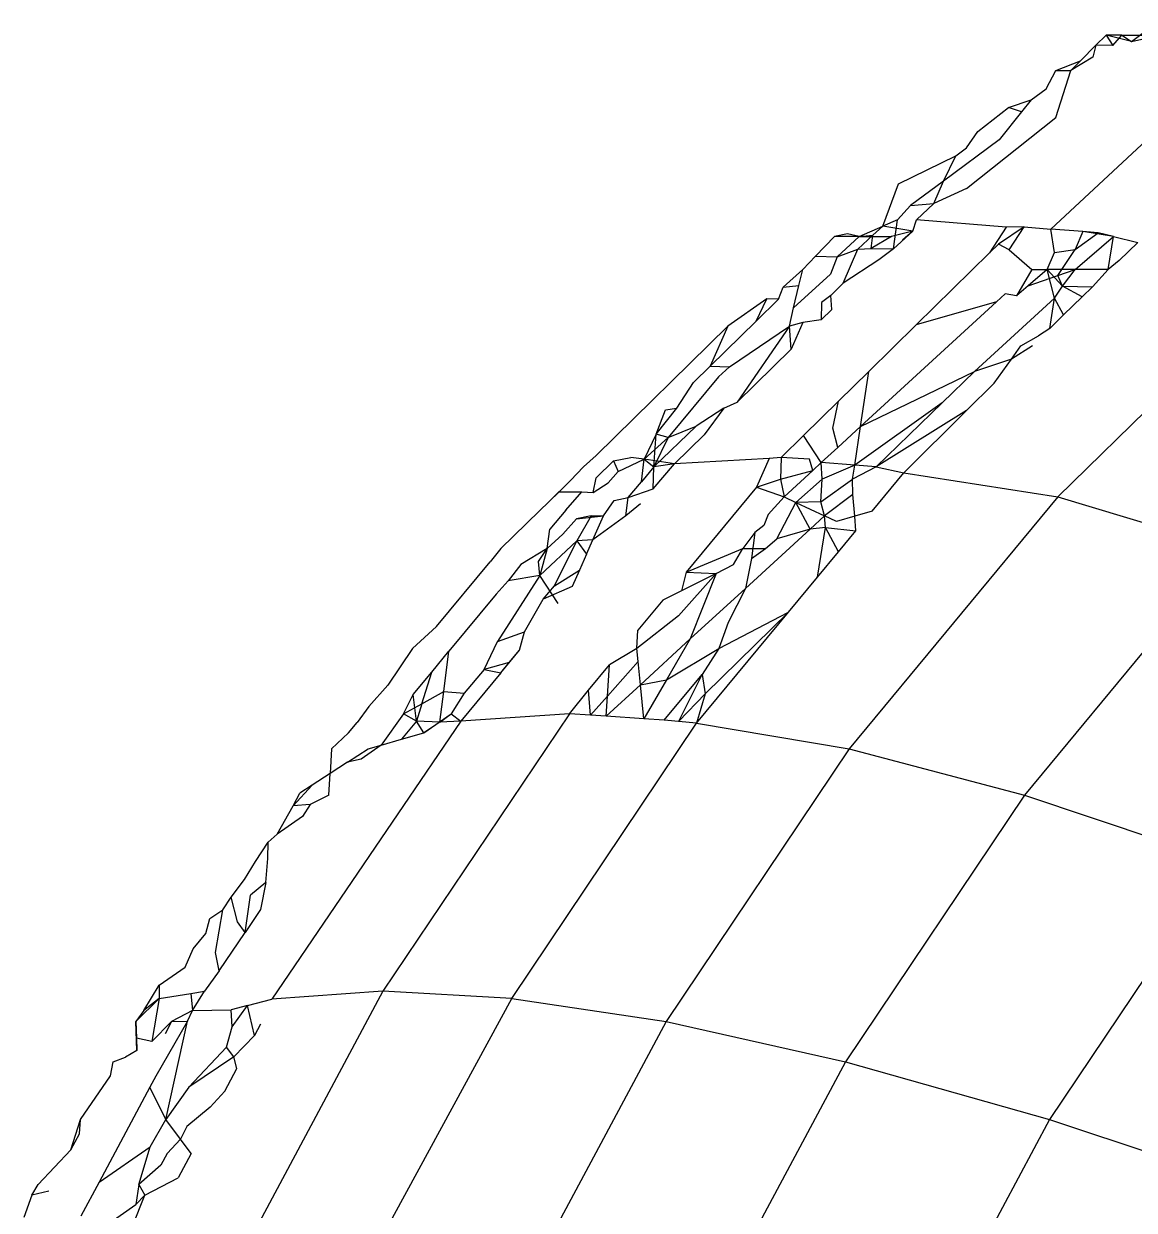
# Model space of a CAD drawing. Header units: millimetres. Extents: x 153 to 4750, y 92 to 3343.
# Drawn here: x 2846.31 to 2848.803, y 1092.727 to 1095.393 of the extents above; entities that cross this region are included whole.
import ezdxf

# ---------------------------------------------------------------- set-up
doc = ezdxf.new("R2010")
doc.units = ezdxf.units.MM

msp = doc.modelspace()

# ---------------------------------------------------------------- linework, layer by layer
for p, q in [((2849.1075, 1095.3893), (2848.6164, 1094.9319)), ((2848.7972, 1095.3534), (2848.8507, 1095.3931)), ((2848.7171, 1095.3447), (2848.74, 1095.3677)), ((2848.7755, 1095.3677), (2848.74, 1095.3677)), ((2848.74, 1095.3677), (2848.7551, 1095.3443)), ((2848.7972, 1095.3534), (2848.74, 1095.3677)), ((2848.7551, 1095.3443), (2848.7755, 1095.3677)), ((2848.7755, 1095.3677), (2848.7972, 1095.3534)), ((2848.7755, 1095.3677), (2848.8347, 1095.3677)), ((2848.7972, 1095.3534), (2848.8607, 1095.3677)), ((2848.7171, 1095.3447), (2848.6828, 1095.31)), ((2848.7171, 1095.3447), (2848.7106, 1095.3179)), ((2848.7551, 1095.3443), (2848.7171, 1095.3447)), ((2848.6272, 1095.2883), (2848.6828, 1095.31)), ((2848.7106, 1095.3179), (2848.6608, 1095.2883)), ((2848.6608, 1095.2883), (2848.6828, 1095.31)), ((2848.6053, 1095.247), (2848.6272, 1095.2883)), ((2848.6272, 1095.2883), (2848.6608, 1095.2883)), ((2848.6273, 1095.1821), (2848.6608, 1095.2883)), ((2848.5721, 1095.2224), (2848.6053, 1095.247)), ((2848.5213, 1095.2052), (2848.5721, 1095.2224)), ((2848.5721, 1095.2224), (2848.5504, 1095.1948)), ((2848.452, 1095.1508), (2848.5213, 1095.2052)), ((2848.5504, 1095.1948), (2848.4999, 1095.1324)), ((2848.5504, 1095.1948), (2848.5213, 1095.2052)), ((2848.427, 1095.023), (2848.6273, 1095.1821)), ((2848.4267, 1095.1143), (2848.452, 1095.1508)), ((2848.4999, 1095.1324), (2848.3749, 1095.0395)), ((2848.4026, 1095.0964), (2848.4267, 1095.1143)), ((2848.274, 1095.0335), (2848.4026, 1095.0964)), ((2848.3749, 1095.0395), (2848.4026, 1095.0964)), ((2848.2386, 1094.9383), (2848.274, 1095.0335)), ((2848.3749, 1095.0395), (2848.3012, 1094.9847)), ((2848.3531, 1094.9893), (2848.3749, 1095.0395)), ((2848.427, 1095.023), (2848.3531, 1094.9893)), ((2848.2718, 1094.9523), (2848.3012, 1094.9847)), ((2848.3012, 1094.9847), (2848.3531, 1094.9893)), ((2848.3145, 1094.9523), (2848.3531, 1094.9893)), ((2848.2718, 1094.9523), (2848.2386, 1094.9383)), ((2848.2628, 1094.8872), (2848.2718, 1094.9523)), ((2848.3066, 1094.9273), (2848.3145, 1094.9523)), ((2848.5157, 1094.936), (2848.3145, 1094.9523)), ((2848.1596, 1094.921), (2848.1305, 1094.9147)), ((2848.1858, 1094.9147), (2848.1596, 1094.921)), ((2848.1858, 1094.9147), (2848.2386, 1094.9383)), ((2848.2165, 1094.9179), (2848.2386, 1094.9383)), ((2848.3066, 1094.9273), (2848.2386, 1094.9383)), ((2848.3066, 1094.9273), (2848.2581, 1094.9147)), ((2848.2628, 1094.8872), (2848.3066, 1094.9273)), ((2848.3066, 1094.9273), (2848.2828, 1094.9069)), ((2848.5157, 1094.936), (2848.4785, 1094.878)), ((2848.556, 1094.9369), (2848.4984, 1094.8975)), ((2848.556, 1094.9369), (2848.5157, 1094.936)), ((2848.5227, 1094.8849), (2848.556, 1094.9369)), ((2848.556, 1094.9369), (2848.6164, 1094.9319)), ((2848.6242, 1094.8788), (2848.6164, 1094.9319)), ((2848.6877, 1094.926), (2848.6164, 1094.9319)), ((2848.6877, 1094.926), (2848.6709, 1094.8862)), ((2848.6709, 1094.8862), (2848.7223, 1094.9231)), ((2848.757, 1094.9147), (2848.6877, 1094.926)), ((2848.7223, 1094.9231), (2848.6877, 1094.926)), ((2848.757, 1094.9147), (2848.7223, 1094.9231)), ((2848.0875, 1094.8705), (2848.1305, 1094.9147)), ((2848.1858, 1094.9147), (2848.1305, 1094.9147)), ((2848.1365, 1094.8697), (2848.1858, 1094.9147)), ((2848.1825, 1094.8867), (2848.2165, 1094.9179)), ((2848.1858, 1094.9147), (2848.2165, 1094.9179)), ((2848.1858, 1094.9147), (2848.2581, 1094.9147)), ((2848.2125, 1094.888), (2848.2165, 1094.9179)), ((2848.2581, 1094.9147), (2848.2125, 1094.888)), ((2848.4785, 1094.878), (2848.4984, 1094.8975)), ((2848.5227, 1094.8849), (2848.4984, 1094.8975)), ((2848.6704, 1094.841), (2848.757, 1094.9147)), ((2848.7449, 1094.841), (2848.757, 1094.9147)), ((2848.757, 1094.9147), (2848.8111, 1094.9019)), ((2848.8111, 1094.9019), (2848.7698, 1094.8613)), ((2848.059, 1094.841), (2848.0875, 1094.8705)), ((2848.0875, 1094.8705), (2848.1365, 1094.8697)), ((2848.1365, 1094.8697), (2848.1212, 1094.8304)), ((2848.1365, 1094.8697), (2848.1825, 1094.8867)), ((2848.1501, 1094.8099), (2848.1825, 1094.8867)), ((2848.1825, 1094.8867), (2848.2125, 1094.888)), ((2848.2125, 1094.888), (2848.2628, 1094.8872)), ((2848.2628, 1094.8872), (2848.2296, 1094.8626)), ((2848.4785, 1094.878), (2848.314, 1094.7165)), ((2848.5227, 1094.8849), (2848.5733, 1094.841)), ((2848.608, 1094.841), (2848.6242, 1094.8788)), ((2848.6242, 1094.8788), (2848.6709, 1094.8862)), ((2848.6318, 1094.8275), (2848.6709, 1094.8862)), ((2848.059, 1094.841), (2848.0154, 1094.801)), ((2848.0505, 1094.8051), (2848.059, 1094.841)), ((2848.2296, 1094.8626), (2848.1501, 1094.8099)), ((2848.5733, 1094.841), (2848.5392, 1094.7816)), ((2848.608, 1094.841), (2848.5656, 1094.8044)), ((2848.5733, 1094.841), (2848.608, 1094.841)), ((2848.6423, 1094.8034), (2848.608, 1094.841)), ((2848.6246, 1094.7766), (2848.608, 1094.841)), ((2848.6704, 1094.841), (2848.608, 1094.841)), ((2848.6318, 1094.8275), (2848.6704, 1094.841)), ((2849.1524, 1094.841), (2848.6322, 1094.3304)), ((2848.6423, 1094.8034), (2848.6704, 1094.841)), ((2848.7449, 1094.841), (2848.6704, 1094.841)), ((2848.7095, 1094.8022), (2848.7449, 1094.841)), ((2848.7698, 1094.8613), (2848.7449, 1094.841)), ((2848.1212, 1094.8304), (2848.0387, 1094.7547)), ((2848.5656, 1094.8044), (2848.6318, 1094.8275)), ((2848.6423, 1094.8034), (2848.6318, 1094.8275)), ((2848.0046, 1094.7746), (2848.0154, 1094.801)), ((2848.0154, 1094.801), (2848.0505, 1094.8051)), ((2848.0387, 1094.7547), (2848.0505, 1094.8051)), ((2848.122, 1094.7826), (2848.1501, 1094.8099)), ((2848.5656, 1094.8044), (2848.5392, 1094.7816)), ((2848.6246, 1094.7766), (2848.6423, 1094.8034)), ((2848.6863, 1094.7793), (2848.6423, 1094.8034)), ((2848.6423, 1094.8034), (2848.7095, 1094.8022)), ((2848.6863, 1094.7793), (2848.7095, 1094.8022)), ((2847.9781, 1094.7748), (2847.8908, 1094.7135)), ((2847.9543, 1094.7251), (2847.9781, 1094.7748)), ((2848.0046, 1094.7746), (2847.9543, 1094.7251)), ((2848.0046, 1094.7746), (2847.9781, 1094.7748)), ((2848.101, 1094.767), (2848.1005, 1094.7279)), ((2848.122, 1094.7826), (2848.101, 1094.767)), ((2848.1244, 1094.7514), (2848.122, 1094.7826)), ((2848.4945, 1094.7686), (2848.1889, 1094.4881)), ((2848.4945, 1094.7686), (2848.314, 1094.7165)), ((2848.4449, 1094.6118), (2848.6246, 1094.7766)), ((2848.5137, 1094.7863), (2848.4945, 1094.7686)), ((2848.5392, 1094.7816), (2848.5137, 1094.7863)), ((2848.6141, 1094.7085), (2848.6246, 1094.7766)), ((2848.6449, 1094.7387), (2848.6246, 1094.7766)), ((2848.6449, 1094.7387), (2848.6863, 1094.7793)), ((2848.029, 1094.7135), (2848.0387, 1094.7547)), ((2848.1244, 1094.7514), (2848.1005, 1094.7279)), ((2848.6141, 1094.7085), (2848.6449, 1094.7387)), ((2847.5953, 1094.4234), (2847.8908, 1094.7135)), ((2847.9543, 1094.7251), (2847.851, 1094.6237)), ((2847.8908, 1094.7135), (2847.851, 1094.6237)), ((2847.8948, 1094.6226), (2848.029, 1094.7135)), ((2848.029, 1094.7135), (2847.9117, 1094.5426)), ((2848.0593, 1094.7217), (2848.029, 1094.7135)), ((2848.0333, 1094.662), (2848.029, 1094.7135)), ((2848.0593, 1094.7217), (2848.0333, 1094.662)), ((2848.1005, 1094.7279), (2848.0593, 1094.7217)), ((2848.2076, 1094.612), (2848.314, 1094.7165)), ((2848.6141, 1094.7085), (2848.5888, 1094.6918)), ((2848.5484, 1094.6693), (2848.5888, 1094.6918)), ((2848.0333, 1094.662), (2847.9117, 1094.5426)), ((2848.5746, 1094.6697), (2848.5275, 1094.6398)), ((2848.5275, 1094.6398), (2848.5484, 1094.6693)), ((2848.5275, 1094.6398), (2848.4449, 1094.6118)), ((2848.4891, 1094.5858), (2848.5275, 1094.6398)), ((2847.851, 1094.6237), (2847.8135, 1094.5869)), ((2847.851, 1094.6237), (2847.8948, 1094.6226)), ((2847.8948, 1094.6226), (2847.8697, 1094.5996)), ((2848.2076, 1094.612), (2848.1392, 1094.5449)), ((2848.1889, 1094.4881), (2848.2076, 1094.612)), ((2848.1889, 1094.4881), (2848.4449, 1094.6118)), ((2848.372, 1094.541), (2848.4449, 1094.6118)), ((2847.8697, 1094.5996), (2847.757, 1094.4638)), ((2847.7762, 1094.5294), (2847.8135, 1094.5869)), ((2848.4265, 1094.5243), (2848.4891, 1094.5858)), ((2847.7299, 1094.4712), (2847.7762, 1094.5294)), ((2847.7299, 1094.4712), (2847.7506, 1094.5253)), ((2847.7506, 1094.5253), (2847.7762, 1094.5294)), ((2847.882, 1094.5294), (2847.8195, 1094.489)), ((2847.882, 1094.5294), (2847.8375, 1094.4697)), ((2847.882, 1094.5294), (2847.9117, 1094.5426)), ((2848.1392, 1094.5449), (2848.0607, 1094.4678)), ((2848.1266, 1094.4846), (2848.1392, 1094.5449)), ((2848.372, 1094.541), (2848.1758, 1094.4013)), ((2848.2241, 1094.3974), (2848.372, 1094.541)), ((2848.4265, 1094.5243), (2848.2241, 1094.3974)), ((2848.2864, 1094.3843), (2848.4265, 1094.5243)), ((2847.7299, 1094.4712), (2847.7033, 1094.4145)), ((2847.8195, 1094.489), (2847.7251, 1094.3974)), ((2847.7251, 1094.3974), (2847.7299, 1094.4712)), ((2847.757, 1094.4638), (2847.7299, 1094.4712)), ((2847.757, 1094.4638), (2847.8195, 1094.489)), ((2847.7712, 1094.4047), (2847.8375, 1094.4697)), ((2848.0607, 1094.4678), (2848.0108, 1094.4189)), ((2848.1008, 1094.4073), (2848.0607, 1094.4678)), ((2848.1376, 1094.441), (2848.1266, 1094.4846)), ((2848.1889, 1094.4881), (2848.1376, 1094.441)), ((2848.1758, 1094.4013), (2848.1889, 1094.4881)), ((2847.7033, 1094.4145), (2847.757, 1094.4638)), ((2847.757, 1094.4638), (2847.7251, 1094.3974)), ((2848.1376, 1094.441), (2848.1008, 1094.4073)), ((2847.5953, 1094.4234), (2847.567, 1094.3974)), ((2847.6343, 1094.4111), (2847.6729, 1094.4189)), ((2847.6445, 1094.3868), (2847.7033, 1094.4145)), ((2847.7033, 1094.4145), (2847.6729, 1094.4189)), ((2847.6972, 1094.3642), (2847.7033, 1094.4145)), ((2847.7712, 1094.4047), (2847.7033, 1094.4145)), ((2847.7033, 1094.4145), (2847.7251, 1094.3974)), ((2847.984, 1094.4166), (2847.7712, 1094.4047)), ((2847.984, 1094.4166), (2847.9551, 1094.3516)), ((2848.0108, 1094.4189), (2847.984, 1094.4166)), ((2848.0108, 1094.4189), (2848.0095, 1094.3698)), ((2848.0746, 1094.415), (2848.0108, 1094.4189)), ((2848.0814, 1094.3894), (2848.0746, 1094.415)), ((2847.5378, 1094.3669), (2847.567, 1094.3974)), ((2847.5955, 1094.373), (2847.6343, 1094.4111)), ((2847.6224, 1094.3618), (2847.6445, 1094.3868)), ((2847.6343, 1094.4111), (2847.6445, 1094.3868)), ((2847.7251, 1094.3974), (2847.6972, 1094.3642)), ((2847.7231, 1094.3482), (2847.7712, 1094.4047)), ((2847.7231, 1094.3482), (2847.7251, 1094.3974)), ((2847.7712, 1094.4047), (2847.7251, 1094.3974)), ((2848.0095, 1094.3698), (2848.0814, 1094.3894)), ((2848.0814, 1094.3894), (2848.0171, 1094.3304)), ((2848.1008, 1094.4073), (2848.0814, 1094.3894)), ((2848.1025, 1094.3698), (2848.1008, 1094.4073)), ((2848.1758, 1094.4013), (2848.1008, 1094.4073)), ((2848.1758, 1094.4013), (2848.1025, 1094.3698)), ((2848.171, 1094.3698), (2848.1758, 1094.4013)), ((2848.2241, 1094.3974), (2848.171, 1094.3698)), ((2848.2241, 1094.3974), (2848.1758, 1094.4013)), ((2848.2241, 1094.3974), (2848.2864, 1094.3843)), ((2847.5378, 1094.3669), (2847.4893, 1094.3193)), ((2847.5121, 1094.3417), (2847.5378, 1094.3669)), ((2847.5887, 1094.34), (2847.5955, 1094.373)), ((2847.5887, 1094.34), (2847.6224, 1094.3618)), ((2847.6673, 1094.3284), (2847.6972, 1094.3642)), ((2847.9551, 1094.3516), (2848.0095, 1094.3698)), ((2848.0095, 1094.3698), (2848.0171, 1094.3304)), ((2848.0438, 1094.3178), (2848.1025, 1094.3698)), ((2848.1, 1094.3187), (2848.1025, 1094.3698)), ((2848.1, 1094.3187), (2848.171, 1094.3698)), ((2848.1718, 1094.3351), (2848.171, 1094.3698)), ((2848.2148, 1094.2979), (2848.2864, 1094.3843)), ((2848.2864, 1094.3843), (2848.6322, 1094.3304)), ((2847.4893, 1094.3193), (2847.5121, 1094.3417)), ((2847.5121, 1094.3417), (2847.5632, 1094.3413)), ((2847.5271, 1094.3002), (2847.5632, 1094.3413)), ((2847.5632, 1094.3413), (2847.5887, 1094.34)), ((2847.6673, 1094.3284), (2847.7231, 1094.3482)), ((2847.9551, 1094.3516), (2847.7975, 1094.1612)), ((2847.9551, 1094.3516), (2848.0171, 1094.3304)), ((2848.1718, 1094.3351), (2848.1082, 1094.2878)), ((2848.1764, 1094.2868), (2848.1718, 1094.3351)), ((2847.4893, 1094.3193), (2847.468, 1094.2984)), ((2847.6119, 1094.2878), (2847.6354, 1094.3223)), ((2847.6354, 1094.3223), (2847.6673, 1094.3284)), ((2847.6617, 1094.2878), (2847.6673, 1094.3284)), ((2847.6949, 1094.3142), (2847.6617, 1094.2878)), ((2848.0171, 1094.3304), (2847.9817, 1094.2904)), ((2848.0009, 1094.2361), (2848.0438, 1094.3178)), ((2848.0171, 1094.3304), (2848.0438, 1094.3178)), ((2848.1, 1094.3187), (2848.0438, 1094.3178)), ((2848.0438, 1094.3178), (2848.1082, 1094.2878)), ((2848.0754, 1094.2576), (2848.0438, 1094.3178)), ((2848.1082, 1094.2878), (2848.1, 1094.3187)), ((2848.6322, 1094.3304), (2848.1633, 1093.7639)), ((2848.6322, 1094.3304), (2849.0155, 1094.2142)), ((2847.3809, 1094.2142), (2847.468, 1094.2984)), ((2847.5271, 1094.3002), (2847.4916, 1094.2574)), ((2847.5508, 1094.281), (2847.5203, 1094.2465)), ((2847.5843, 1094.2878), (2847.5508, 1094.281)), ((2847.5508, 1094.281), (2847.6119, 1094.2878)), ((2847.5843, 1094.2878), (2847.5518, 1094.2314)), ((2847.5843, 1094.2878), (2847.6119, 1094.2878)), ((2847.6617, 1094.2878), (2847.5878, 1094.2335)), ((2847.5878, 1094.2335), (2847.6119, 1094.2878)), ((2847.9817, 1094.2904), (2847.9714, 1094.2657)), ((2848.1082, 1094.2878), (2848.0754, 1094.2576)), ((2848.11, 1094.2613), (2848.1082, 1094.2878)), ((2848.1347, 1094.2748), (2848.1082, 1094.2878)), ((2848.1764, 1094.2868), (2848.1347, 1094.2748)), ((2848.2148, 1094.2979), (2848.1764, 1094.2868)), ((2848.1785, 1094.2541), (2848.1764, 1094.2868)), ((2847.4851, 1094.2142), (2847.4916, 1094.2574)), ((2848.0754, 1094.2576), (2847.9303, 1094.1245)), ((2847.9714, 1094.2657), (2847.9514, 1094.2498)), ((2848.0754, 1094.2576), (2848.0009, 1094.2361)), ((2848.11, 1094.2613), (2848.0754, 1094.2576)), ((2848.092, 1094.1495), (2848.11, 1094.2613)), ((2848.1392, 1094.2065), (2848.11, 1094.2613)), ((2848.11, 1094.2613), (2848.1785, 1094.2541)), ((2848.1392, 1094.2065), (2848.1785, 1094.2541)), ((2847.4691, 1094.1537), (2847.5518, 1094.2314)), ((2847.5203, 1094.2465), (2847.4851, 1094.2142)), ((2847.5017, 1094.1306), (2847.5518, 1094.2314)), ((2847.5878, 1094.2335), (2847.5518, 1094.2314)), ((2847.5518, 1094.2314), (2847.5734, 1094.2011)), ((2847.5734, 1094.2011), (2847.5878, 1094.2335)), ((2847.9514, 1094.2498), (2847.9248, 1094.2142)), ((2847.9514, 1094.2498), (2847.9444, 1094.1917)), ((2847.9753, 1094.2142), (2848.0009, 1094.2361)), ((2847.3809, 1094.2142), (2847.3574, 1094.1842)), ((2847.4851, 1094.2142), (2847.426, 1094.178)), ((2847.4658, 1094.1849), (2847.4851, 1094.2142)), ((2847.4851, 1094.2142), (2847.4691, 1094.1537)), ((2847.5734, 1094.2011), (2847.5575, 1094.1653)), ((2847.7975, 1094.1612), (2847.9248, 1094.2142)), ((2847.9038, 1094.1781), (2847.9248, 1094.2142)), ((2847.9248, 1094.2142), (2847.9753, 1094.2142)), ((2847.9444, 1094.1917), (2847.9753, 1094.2142)), ((2848.092, 1094.1495), (2848.1392, 1094.2065)), ((2849.0155, 1094.2142), (2848.557, 1093.6603)), ((2847.2369, 1094.0387), (2847.3574, 1094.1842)), ((2847.426, 1094.178), (2847.3975, 1094.1417)), ((2847.4691, 1094.1537), (2847.4658, 1094.1849)), ((2847.8647, 1094.1583), (2847.9038, 1094.1781)), ((2847.9444, 1094.1917), (2847.9303, 1094.1245)), ((2847.4691, 1094.1537), (2847.3738, 1094.0052)), ((2847.4691, 1094.1537), (2847.3975, 1094.1417)), ((2847.5097, 1094.0904), (2847.4691, 1094.1537)), ((2847.5017, 1094.1306), (2847.5575, 1094.1653)), ((2847.5575, 1094.1653), (2847.5411, 1094.1284)), ((2847.8647, 1094.1583), (2847.78, 1094.0626)), ((2847.7975, 1094.1612), (2847.7865, 1094.1187)), ((2847.8647, 1094.1583), (2847.7865, 1094.1187)), ((2847.7975, 1094.1612), (2847.8647, 1094.1583)), ((2847.8647, 1094.1583), (2847.8067, 1094.011)), ((2848.0271, 1094.0711), (2848.092, 1094.1495)), ((2847.3975, 1094.1417), (2847.3706, 1094.1112)), ((2847.4764, 1094.1005), (2847.5017, 1094.1306)), ((2847.5411, 1094.1284), (2847.4764, 1094.1005)), ((2847.9303, 1094.1245), (2847.8067, 1094.011)), ((2847.9303, 1094.1245), (2847.8917, 1094.0475)), ((2847.3706, 1094.1112), (2847.2646, 1093.9832)), ((2847.4341, 1094.027), (2847.4764, 1094.1005)), ((2847.7449, 1094.0977), (2847.6891, 1094.0303)), ((2847.7865, 1094.1187), (2847.7449, 1094.0977)), ((2847.8208, 1093.8216), (2848.0271, 1094.0711)), ((2847.8403, 1093.8874), (2848.0271, 1094.0711)), ((2847.8704, 1093.9891), (2848.0271, 1094.0711)), ((2847.78, 1094.0626), (2847.6865, 1093.9891)), ((2847.8917, 1094.0475), (2847.8704, 1093.9891)), ((2847.183, 1093.9891), (2847.2369, 1094.0387)), ((2847.3738, 1094.0052), (2847.4341, 1094.027)), ((2847.4232, 1093.9859), (2847.4341, 1094.027)), ((2847.6865, 1093.9891), (2847.6891, 1094.0303)), ((2847.183, 1093.9891), (2847.1278, 1093.907)), ((2847.344, 1093.9424), (2847.3738, 1094.0052)), ((2847.6865, 1093.9891), (2847.6251, 1093.953)), ((2847.6894, 1093.9603), (2847.6865, 1093.9891)), ((2847.8067, 1094.011), (2847.6947, 1093.9082)), ((2847.8067, 1094.011), (2847.753, 1093.9187)), ((2847.753, 1093.9187), (2847.8704, 1093.9891)), ((2847.8704, 1093.9891), (2847.8332, 1093.9308)), ((2847.2261, 1093.9366), (2847.2646, 1093.9832)), ((2847.2532, 1093.8925), (2847.2646, 1093.9832)), ((2847.3811, 1093.9351), (2847.4232, 1093.9859)), ((2847.4003, 1093.9583), (2847.4232, 1093.9859)), ((2847.6894, 1093.9603), (2847.6204, 1093.8824)), ((2847.6947, 1093.9082), (2847.6894, 1093.9603)), ((2847.1844, 1093.8862), (2847.2261, 1093.9366)), ((2847.2039, 1093.8654), (2847.2261, 1093.9366)), ((2847.3811, 1093.9351), (2847.2912, 1093.8265)), ((2847.344, 1093.9424), (2847.2992, 1093.8888)), ((2847.4003, 1093.9583), (2847.344, 1093.9424)), ((2847.344, 1093.9424), (2847.3811, 1093.9351)), ((2847.3811, 1093.9351), (2847.4003, 1093.9583)), ((2847.578, 1093.8961), (2847.6251, 1093.953)), ((2847.6204, 1093.8824), (2847.6251, 1093.953)), ((2847.1278, 1093.907), (2847.0852, 1093.8588)), ((2847.6947, 1093.9082), (2847.6175, 1093.8373)), ((2847.6947, 1093.9082), (2847.753, 1093.9187)), ((2847.7024, 1093.8317), (2847.6947, 1093.9082)), ((2847.753, 1093.9187), (2847.7024, 1093.8317)), ((2847.7476, 1093.8287), (2847.8332, 1093.9308)), ((2847.7809, 1093.8265), (2847.8332, 1093.9308)), ((2847.8332, 1093.9308), (2847.8403, 1093.8874)), ((2847.1629, 1093.8428), (2847.1844, 1093.8862)), ((2847.1917, 1093.8264), (2847.1844, 1093.8862)), ((2847.2039, 1093.8654), (2847.2532, 1093.8925)), ((2847.2446, 1093.8237), (2847.2532, 1093.8925)), ((2847.2532, 1093.8925), (2847.2992, 1093.8888)), ((2847.2992, 1093.8888), (2847.2696, 1093.8428)), ((2847.5356, 1093.8427), (2847.578, 1093.8961)), ((2847.5826, 1093.8396), (2847.578, 1093.8961)), ((2847.6204, 1093.8824), (2847.5826, 1093.8396)), ((2847.6175, 1093.8373), (2847.6204, 1093.8824)), ((2847.7809, 1093.8265), (2847.8403, 1093.8874)), ((2847.8403, 1093.8874), (2847.8208, 1093.8216)), ((2847.0852, 1093.8588), (2847.0583, 1093.823)), ((2847.1629, 1093.8428), (2847.2039, 1093.8654)), ((2847.2039, 1093.8654), (2847.1917, 1093.8264)), ((2847.1629, 1093.8428), (2847.1124, 1093.7724)), ((2847.5356, 1093.8427), (2847.1162, 1093.2197)), ((2847.1917, 1093.8264), (2847.1629, 1093.8428)), ((2847.208, 1093.8002), (2847.2696, 1093.8428)), ((2847.2446, 1093.8237), (2847.2696, 1093.8428)), ((2847.2696, 1093.8428), (2847.2912, 1093.8265)), ((2847.5356, 1093.8427), (2847.2912, 1093.8265)), ((2847.5826, 1093.8396), (2847.5356, 1093.8427)), ((2847.6175, 1093.8373), (2847.5826, 1093.8396)), ((2847.7024, 1093.8317), (2847.6175, 1093.8373)), ((2847.7476, 1093.8287), (2847.7024, 1093.8317)), ((2847.8208, 1093.8216), (2847.7476, 1093.8287)), ((2847.2912, 1093.8265), (2846.8674, 1093.2016)), ((2847.039, 1093.7997), (2847.0583, 1093.823)), ((2847.1917, 1093.8264), (2847.158, 1093.7857)), ((2847.158, 1093.7857), (2847.208, 1093.8002)), ((2847.208, 1093.8002), (2847.1917, 1093.8264)), ((2847.2446, 1093.8237), (2847.1917, 1093.8264)), ((2847.2446, 1093.8237), (2847.208, 1093.8002)), ((2847.2912, 1093.8265), (2847.2446, 1093.8237)), ((2847.4062, 1093.2031), (2847.8208, 1093.8216)), ((2847.8208, 1093.8216), (2848.1633, 1093.7639)), ((2847.0012, 1093.7639), (2847.039, 1093.7997)), ((2847.1124, 1093.7724), (2847.158, 1093.7857)), ((2847.0012, 1093.7639), (2846.9977, 1093.7085)), ((2847.037, 1093.734), (2847.0831, 1093.7639)), ((2847.1124, 1093.7724), (2847.0676, 1093.7407)), ((2847.0831, 1093.7639), (2847.1124, 1093.7724)), ((2848.1633, 1093.7639), (2847.7525, 1093.1512)), ((2848.1633, 1093.7639), (2848.557, 1093.6603)), ((2847.037, 1093.734), (2846.9977, 1093.7085)), ((2847.0676, 1093.7407), (2847.037, 1093.734)), ((2846.9977, 1093.7085), (2846.9578, 1093.6825)), ((2846.9947, 1093.6603), (2846.9977, 1093.7085)), ((2846.9146, 1093.636), (2846.9578, 1093.6825)), ((2846.9578, 1093.6825), (2846.9298, 1093.6643)), ((2846.9146, 1093.636), (2846.9298, 1093.6643)), ((2846.9947, 1093.6603), (2846.9532, 1093.6388)), ((2848.557, 1093.6603), (2848.1554, 1093.0612)), ((2848.557, 1093.6603), (2849.0019, 1093.5109)), ((2846.8791, 1093.5726), (2846.9146, 1093.636)), ((2846.9532, 1093.6388), (2846.9146, 1093.636)), ((2846.9532, 1093.6388), (2846.936, 1093.6118)), ((2846.936, 1093.6118), (2846.8791, 1093.5726)), ((2846.8586, 1093.5544), (2846.8791, 1093.5726)), ((2846.8301, 1093.5109), (2846.8586, 1093.5544)), ((2846.8583, 1093.5178), (2846.8586, 1093.5544)), ((2846.8058, 1093.4704), (2846.8301, 1093.5109)), ((2846.8536, 1093.4635), (2846.8583, 1093.5178)), ((2849.0019, 1093.5109), (2848.6135, 1092.9315)), ((2846.7756, 1093.4305), (2846.8058, 1093.4704)), ((2846.8536, 1093.4635), (2846.8191, 1093.4355)), ((2846.8536, 1093.4635), (2846.8413, 1093.4032)), ((2846.757, 1093.4023), (2846.7756, 1093.4305)), ((2846.7903, 1093.3751), (2846.7756, 1093.4305)), ((2846.8068, 1093.3517), (2846.8191, 1093.4355)), ((2846.7279, 1093.3826), (2846.757, 1093.4023)), ((2846.7409, 1093.3062), (2846.757, 1093.4023)), ((2846.8413, 1093.4032), (2846.8068, 1093.3517)), ((2846.719, 1093.3493), (2846.7279, 1093.3826)), ((2846.8068, 1093.3517), (2846.7903, 1093.3751)), ((2846.6904, 1093.3147), (2846.719, 1093.3493)), ((2846.7489, 1093.2653), (2846.8068, 1093.3517)), ((2846.6721, 1093.2736), (2846.6904, 1093.3147)), ((2846.7489, 1093.2653), (2846.7409, 1093.3062)), ((2846.6138, 1093.2328), (2846.6721, 1093.2736)), ((2846.7489, 1093.2653), (2846.7162, 1093.2197)), ((2846.5796, 1093.1759), (2846.6138, 1093.2328)), ((2846.6138, 1093.2328), (2846.6142, 1093.2031)), ((2846.6142, 1093.2031), (2846.6849, 1093.2146)), ((2846.6849, 1093.2146), (2846.7162, 1093.2197)), ((2846.6849, 1093.2146), (2846.689, 1093.1759)), ((2846.689, 1093.1759), (2846.7162, 1093.2197)), ((2847.1162, 1093.2197), (2846.7615, 1092.5568)), ((2847.1162, 1093.2197), (2846.8674, 1093.2016)), ((2847.4062, 1093.2031), (2847.1162, 1093.2197)), ((2846.5619, 1093.1512), (2846.6142, 1093.2031)), ((2846.6142, 1093.2031), (2846.5796, 1093.1759)), ((2846.6142, 1093.2031), (2846.5977, 1093.1065)), ((2846.8122, 1093.1874), (2846.7756, 1093.1779)), ((2846.7777, 1093.1393), (2846.8122, 1093.1874)), ((2846.8122, 1093.1874), (2846.8674, 1093.2016)), ((2846.8282, 1093.1198), (2846.8122, 1093.1874)), ((2847.0483, 1092.5467), (2847.4062, 1093.2031)), ((2847.4062, 1093.2031), (2847.7525, 1093.1512)), ((2846.5796, 1093.1759), (2846.5619, 1093.1512)), ((2846.689, 1093.1759), (2846.6419, 1093.1512)), ((2846.6777, 1093.1525), (2846.689, 1093.1759)), ((2846.689, 1093.1759), (2846.7756, 1093.1779)), ((2846.7777, 1093.1393), (2846.7756, 1093.1779)), ((2846.5643, 1093.0865), (2846.5619, 1093.1512)), ((2846.5619, 1093.1512), (2846.5633, 1093.1143)), ((2846.5977, 1093.1065), (2846.6419, 1093.1512)), ((2846.6777, 1093.1525), (2846.6068, 1093.0287)), ((2846.6419, 1093.1512), (2846.6272, 1093.1241)), ((2846.6288, 1092.9315), (2846.6777, 1093.1525)), ((2846.6419, 1093.1512), (2846.6777, 1093.1525)), ((2846.7654, 1093.0936), (2846.7777, 1093.1393)), ((2846.8419, 1093.1453), (2846.8282, 1093.1198)), ((2847.7525, 1093.1512), (2847.4051, 1092.5028)), ((2847.7525, 1093.1512), (2848.1554, 1093.0612)), ((2846.5633, 1093.1143), (2846.5643, 1093.0865)), ((2846.5977, 1093.1065), (2846.5633, 1093.1143)), ((2846.8282, 1093.1198), (2846.7814, 1093.0723)), ((2846.5643, 1093.0865), (2846.5386, 1093.0711)), ((2846.681, 1093.0042), (2846.7654, 1093.0936)), ((2846.7814, 1093.0723), (2846.7654, 1093.0936)), ((2846.505, 1093.0293), (2846.5109, 1093.0612)), ((2846.5109, 1093.0612), (2846.5386, 1093.0711)), ((2846.7814, 1093.0723), (2846.681, 1093.0042)), ((2846.7886, 1093.0458), (2846.7814, 1093.0723)), ((2848.1554, 1093.0612), (2847.8158, 1092.4273)), ((2848.1554, 1093.0612), (2848.6135, 1092.9315)), ((2846.4373, 1092.9315), (2846.505, 1093.0293)), ((2846.6068, 1093.0287), (2846.5934, 1093.0038)), ((2846.7614, 1092.9951), (2846.7886, 1093.0458)), ((2846.5934, 1093.0038), (2846.4792, 1092.7906)), ((2846.6288, 1092.9315), (2846.5934, 1093.0038)), ((2846.681, 1093.0042), (2846.6288, 1092.9315)), ((2846.7614, 1092.9951), (2846.7286, 1092.9594)), ((2846.7286, 1092.9594), (2846.6764, 1092.9155)), ((2846.4158, 1092.8629), (2846.4373, 1092.9315)), ((2846.4351, 1092.8989), (2846.4373, 1092.9315)), ((2846.5935, 1092.8699), (2846.6288, 1092.9315)), ((2846.6621, 1092.8869), (2846.6288, 1092.9315)), ((2848.6135, 1092.9315), (2848.285, 1092.3185)), ((2848.6135, 1092.9315), (2849.1234, 1092.7612)), ((2846.4158, 1092.8629), (2846.4351, 1092.8989)), ((2846.6764, 1092.9155), (2846.6621, 1092.8869)), ((2846.4792, 1092.7906), (2846.5935, 1092.8699)), ((2846.5684, 1092.7856), (2846.5935, 1092.8699)), ((2846.6621, 1092.8869), (2846.6324, 1092.855)), ((2846.6862, 1092.8546), (2846.6621, 1092.8869)), ((2846.3427, 1092.7856), (2846.4158, 1092.8629)), ((2846.6324, 1092.855), (2846.618, 1092.8284)), ((2846.6862, 1092.8546), (2846.6569, 1092.7999)), ((2846.618, 1092.8284), (2846.5684, 1092.7856)), ((2846.4792, 1092.7906), (2846.4383, 1092.7143)), ((2846.5816, 1092.7612), (2846.6569, 1092.7999)), ((2846.3284, 1092.7612), (2846.31, 1092.7115)), ((2846.3284, 1092.7612), (2846.3427, 1092.7856)), ((2846.3661, 1092.7701), (2846.3284, 1092.7612)), ((2846.5544, 1092.6917), (2846.5816, 1092.7612)), ((2846.5684, 1092.7856), (2846.5617, 1092.7405)), ((2846.5617, 1092.7405), (2846.5816, 1092.7612)), ((2846.5684, 1092.7856), (2846.5816, 1092.7612)), ((2846.491, 1092.6909), (2846.5617, 1092.7405))]:
    msp.add_line(p, q)

doc.saveas('drawing.dxf')
